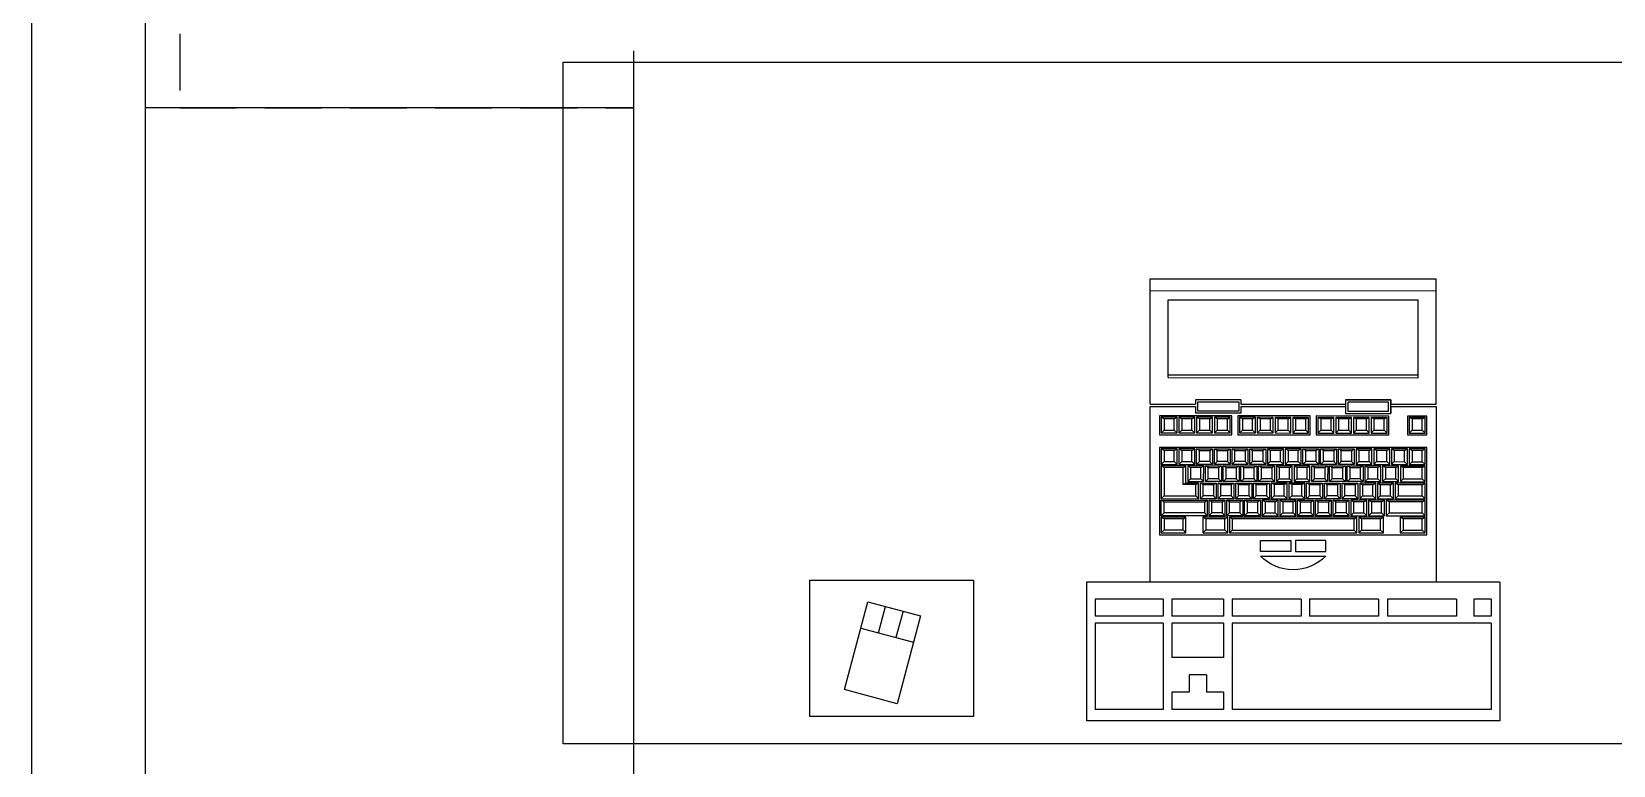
# Model space of a CAD drawing. Extents: x 126968 to 132038, y -1805 to 3860.
# Drawn here: x 131505 to 131679.1, y -272.3 to -191.6 of the extents above; entities that cross this region are included whole.
import ezdxf

# ---------------------------------------------------------------- set-up
doc = ezdxf.new("R2010")
doc.units = 0
doc.header["$MEASUREMENT"] = 0
doc.linetypes.add('HIDDEN', pattern=[0.375, 0.25, -0.125])
doc.layers.get('0').update_dxf_attribs({"linetype": 'CONTINUOUS'})
doc.layers.add('PENA02', color=2, linetype='CONTINUOUS')
doc.layers.add('PENA06', color=6, linetype='CONTINUOUS')
doc.layers.add('PROJEÇÃO', color=1, linetype='HIDDEN', transparency=0.51)

msp = doc.modelspace()

# ---------------------------------------------------------------- linework, layer by layer
for p, q in [((131628.092, -232.587, -43.121), (131628.098, -218.788, -43.121)), ((131628.098, -218.788, -43.121), (131659.598, -218.801, -43.121)), ((131659.592, -232.6, -43.121), (131659.598, -218.801, -43.121)), ((131628.097, -220.087, -43.121), (131659.597, -220.1, -43.121)), ((131630.093, -229.664, -43.121), (131630.097, -221.088, -43.121)), ((131630.097, -221.088, -43.121), (131657.597, -221.099, -43.121)), ((131657.593, -229.676, -43.121), (131657.597, -221.099, -43.121)), ((131630.093, -229.34, -43.121), (131657.593, -229.351, -43.121)), ((131630.093, -229.664, -43.121), (131657.593, -229.676, -43.121)), ((131628.092, -232.587, -43.121), (131633.092, -232.589, -43.121)), ((131633.092, -232.839, -43.121), (131633.091, -233.589, -43.121)), ((131638.092, -232.091, -43.121), (131633.092, -232.089, -43.121)), ((131633.092, -232.089, -43.121), (131633.092, -232.589, -43.121)), ((131638.092, -232.841, -43.121), (131638.091, -233.591, -43.121)), ((131638.092, -232.091, -43.121), (131638.092, -232.591, -43.121)), ((131638.092, -232.591, -43.121), (131649.592, -232.596, -43.121)), ((131649.592, -232.846, -43.121), (131649.591, -233.596, -43.121)), ((131649.592, -232.096, -43.121), (131654.592, -232.098, -43.121)), ((131649.592, -232.096, -43.121), (131649.592, -232.596, -43.121)), ((131654.592, -232.848, -43.121), (131654.591, -233.598, -43.121)), ((131654.592, -232.098, -43.121), (131654.592, -232.598, -43.121)), ((131654.592, -232.598, -43.121), (131659.592, -232.6, -43.121)), ((131629.627, -234.201, -43.121), (131629.314, -234.028, -43.121)), ((131630.752, -234.202, -43.121), (131631.064, -234.028, -43.121)), ((131631.577, -234.202, -43.121), (131631.264, -234.028, -43.121)), ((131632.702, -234.203, -43.121), (131633.014, -234.029, -43.121)), ((131638.091, -233.591, -43.121), (131633.091, -233.589, -43.121)), ((131633.527, -234.203, -43.121), (131633.214, -234.029, -43.121)), ((131634.652, -234.204, -43.121), (131634.964, -234.03, -43.121)), ((131635.477, -234.204, -43.121), (131635.164, -234.03, -43.121)), ((131636.602, -234.204, -43.121), (131636.914, -234.031, -43.121)), ((131638.255, -234.205, -43.121), (131637.943, -234.031, -43.121)), ((131639.38, -234.206, -43.121), (131639.693, -234.032, -43.121)), ((131640.205, -234.206, -43.121), (131639.893, -234.032, -43.121)), ((131641.33, -234.206, -43.121), (131641.643, -234.033, -43.121)), ((131642.155, -234.207, -43.121), (131641.843, -234.033, -43.121)), ((131643.28, -234.207, -43.121), (131643.593, -234.034, -43.121)), ((131644.105, -234.208, -43.121), (131643.793, -234.034, -43.121)), ((131645.23, -234.208, -43.121), (131645.543, -234.035, -43.121)), ((131646.884, -234.209, -43.121), (131646.571, -234.035, -43.121)), ((131648.009, -234.209, -43.121), (131648.321, -234.036, -43.121)), ((131648.834, -234.21, -43.121), (131648.521, -234.036, -43.121)), ((131649.591, -233.596, -43.121), (131654.591, -233.598, -43.121)), ((131649.959, -234.21, -43.121), (131650.271, -234.037, -43.121)), ((131650.784, -234.21, -43.121), (131650.471, -234.037, -43.121)), ((131651.909, -234.211, -43.121), (131652.221, -234.037, -43.121)), ((131652.734, -234.211, -43.121), (131652.421, -234.037, -43.121)), ((131653.859, -234.212, -43.121), (131654.171, -234.038, -43.121)), ((131656.927, -234.213, -43.121), (131656.614, -234.039, -43.121)), ((131658.052, -234.214, -43.121), (131658.364, -234.04, -43.121)), ((131629.626, -235.432, -43.121), (131629.314, -235.751, -43.121)), ((131630.751, -235.433, -43.121), (131631.064, -235.752, -43.121)), ((131631.576, -235.433, -43.121), (131631.264, -235.752, -43.121)), ((131632.701, -235.434, -43.121), (131633.014, -235.753, -43.121)), ((131633.526, -235.434, -43.121), (131633.214, -235.753, -43.121)), ((131634.651, -235.435, -43.121), (131634.964, -235.753, -43.121)), ((131635.476, -235.435, -43.121), (131635.164, -235.753, -43.121)), ((131636.601, -235.435, -43.121), (131636.914, -235.754, -43.121)), ((131638.255, -235.436, -43.121), (131637.942, -235.755, -43.121)), ((131639.38, -235.437, -43.121), (131639.692, -235.755, -43.121)), ((131640.205, -235.437, -43.121), (131639.892, -235.756, -43.121)), ((131641.33, -235.437, -43.121), (131641.642, -235.756, -43.121)), ((131642.155, -235.438, -43.121), (131641.842, -235.756, -43.121)), ((131643.28, -235.438, -43.121), (131643.592, -235.757, -43.121)), ((131644.105, -235.439, -43.121), (131643.792, -235.757, -43.121)), ((131645.23, -235.439, -43.121), (131645.542, -235.758, -43.121)), ((131646.883, -235.44, -43.121), (131646.571, -235.758, -43.121)), ((131648.008, -235.44, -43.121), (131648.321, -235.759, -43.121)), ((131648.833, -235.441, -43.121), (131648.521, -235.759, -43.121)), ((131649.958, -235.441, -43.121), (131650.271, -235.76, -43.121)), ((131650.783, -235.441, -43.121), (131650.471, -235.76, -43.121)), ((131651.908, -235.442, -43.121), (131652.221, -235.761, -43.121)), ((131652.733, -235.442, -43.121), (131652.421, -235.761, -43.121)), ((131653.858, -235.443, -43.121), (131654.171, -235.762, -43.121)), ((131656.926, -235.444, -43.121), (131656.614, -235.763, -43.121)), ((131658.051, -235.445, -43.121), (131658.364, -235.763, -43.121)), ((131629.625, -237.67, -43.121), (131629.313, -237.496, -43.121)), ((131630.75, -237.67, -43.121), (131631.063, -237.497, -43.121)), ((131631.575, -237.67, -43.121), (131631.263, -237.497, -43.121)), ((131632.7, -237.671, -43.121), (131633.013, -237.497, -43.121)), ((131633.525, -237.671, -43.121), (131633.213, -237.497, -43.121)), ((131634.65, -237.672, -43.121), (131634.963, -237.498, -43.121)), ((131635.475, -237.672, -43.121), (131635.163, -237.498, -43.121)), ((131636.6, -237.673, -43.121), (131636.913, -237.499, -43.121)), ((131637.425, -237.673, -43.121), (131637.113, -237.499, -43.121)), ((131638.55, -237.673, -43.121), (131638.863, -237.5, -43.121)), ((131639.375, -237.674, -43.121), (131639.063, -237.5, -43.121)), ((131640.5, -237.674, -43.121), (131640.813, -237.501, -43.121)), ((131641.325, -237.675, -43.121), (131641.013, -237.501, -43.121)), ((131642.45, -237.675, -43.121), (131642.763, -237.502, -43.121)), ((131643.275, -237.675, -43.121), (131642.963, -237.502, -43.121)), ((131644.4, -237.676, -43.121), (131644.713, -237.502, -43.121)), ((131645.225, -237.676, -43.121), (131644.913, -237.502, -43.121)), ((131646.35, -237.677, -43.121), (131646.663, -237.503, -43.121)), ((131647.175, -237.677, -43.121), (131646.863, -237.503, -43.121)), ((131648.3, -237.678, -43.121), (131648.613, -237.504, -43.121)), ((131649.125, -237.678, -43.121), (131648.813, -237.504, -43.121)), ((131650.25, -237.678, -43.121), (131650.563, -237.505, -43.121)), ((131651.075, -237.679, -43.121), (131650.763, -237.505, -43.121)), ((131652.2, -237.679, -43.121), (131652.513, -237.506, -43.121)), ((131653.025, -237.68, -43.121), (131652.713, -237.506, -43.121)), ((131654.15, -237.68, -43.121), (131654.463, -237.507, -43.121)), ((131654.975, -237.68, -43.121), (131654.663, -237.507, -43.121)), ((131656.1, -237.681, -43.121), (131656.413, -237.507, -43.121)), ((131656.925, -237.681, -43.121), (131656.613, -237.507, -43.121)), ((131658.05, -237.682, -43.121), (131658.363, -237.508, -43.121)), ((131629.625, -238.901, -43.121), (131629.312, -239.219, -43.121)), ((131629.624, -239.551, -43.121), (131629.312, -239.378, -43.121)), ((131630.75, -238.901, -43.121), (131631.062, -239.22, -43.121)), ((131631.575, -238.901, -43.121), (131631.262, -239.22, -43.121)), ((131631.724, -239.552, -43.121), (131632.037, -239.379, -43.121)), ((131632.549, -239.553, -43.121), (131632.237, -239.379, -43.121)), ((131632.7, -238.902, -43.121), (131633.012, -239.221, -43.121)), ((131633.525, -238.902, -43.121), (131633.212, -239.221, -43.121)), ((131633.674, -239.553, -43.121), (131633.987, -239.38, -43.121)), ((131634.499, -239.554, -43.121), (131634.187, -239.38, -43.121)), ((131634.65, -238.903, -43.121), (131634.962, -239.222, -43.121)), ((131635.475, -238.903, -43.121), (131635.162, -239.222, -43.121)), ((131635.624, -239.554, -43.121), (131635.937, -239.381, -43.121)), ((131636.449, -239.554, -43.121), (131636.137, -239.381, -43.121)), ((131636.6, -238.904, -43.121), (131636.912, -239.222, -43.121)), ((131637.425, -238.904, -43.121), (131637.112, -239.223, -43.121)), ((131637.574, -239.555, -43.121), (131637.887, -239.381, -43.121)), ((131638.399, -239.555, -43.121), (131638.087, -239.381, -43.121)), ((131638.55, -238.904, -43.121), (131638.862, -239.223, -43.121)), ((131639.375, -238.905, -43.121), (131639.062, -239.223, -43.121)), ((131639.524, -239.556, -43.121), (131639.837, -239.382, -43.121)), ((131640.349, -239.556, -43.121), (131640.037, -239.382, -43.121)), ((131640.5, -238.905, -43.121), (131640.812, -239.224, -43.121)), ((131641.325, -238.906, -43.121), (131641.012, -239.224, -43.121)), ((131641.474, -239.557, -43.121), (131641.787, -239.383, -43.121)), ((131642.299, -239.557, -43.121), (131641.987, -239.383, -43.121)), ((131642.45, -238.906, -43.121), (131642.762, -239.225, -43.121)), ((131643.275, -238.906, -43.121), (131642.962, -239.225, -43.121)), ((131643.424, -239.557, -43.121), (131643.737, -239.384, -43.121)), ((131644.249, -239.558, -43.121), (131643.937, -239.384, -43.121)), ((131644.4, -238.907, -43.121), (131644.712, -239.226, -43.121)), ((131645.225, -238.907, -43.121), (131644.912, -239.226, -43.121)), ((131645.374, -239.558, -43.121), (131645.687, -239.385, -43.121)), ((131646.199, -239.559, -43.121), (131645.887, -239.385, -43.121)), ((131646.35, -238.908, -43.121), (131646.662, -239.227, -43.121)), ((131647.175, -238.908, -43.121), (131646.862, -239.227, -43.121)), ((131647.324, -239.559, -43.121), (131647.637, -239.386, -43.121)), ((131648.149, -239.559, -43.121), (131647.837, -239.386, -43.121)), ((131648.3, -238.909, -43.121), (131648.612, -239.227, -43.121)), ((131649.125, -238.909, -43.121), (131648.812, -239.228, -43.121)), ((131649.274, -239.56, -43.121), (131649.587, -239.386, -43.121)), ((131650.099, -239.56, -43.121), (131649.787, -239.386, -43.121)), ((131650.25, -238.909, -43.121), (131650.562, -239.228, -43.121)), ((131651.075, -238.91, -43.121), (131650.762, -239.228, -43.121)), ((131651.224, -239.561, -43.121), (131651.537, -239.387, -43.121)), ((131652.049, -239.561, -43.121), (131651.737, -239.387, -43.121)), ((131652.2, -238.91, -43.121), (131652.512, -239.229, -43.121)), ((131653.025, -238.911, -43.121), (131652.712, -239.229, -43.121)), ((131653.174, -239.562, -43.121), (131653.487, -239.388, -43.121)), ((131653.999, -239.562, -43.121), (131653.687, -239.388, -43.121)), ((131654.15, -238.911, -43.121), (131654.462, -239.23, -43.121)), ((131654.975, -238.911, -43.121), (131654.662, -239.23, -43.121)), ((131655.124, -239.562, -43.121), (131655.437, -239.389, -43.121)), ((131655.949, -239.563, -43.121), (131655.637, -239.389, -43.121)), ((131656.1, -238.912, -43.121), (131656.412, -239.231, -43.121)), ((131656.925, -238.912, -43.121), (131656.612, -239.231, -43.121)), ((131658.049, -239.564, -43.121), (131658.362, -239.39, -43.121)), ((131658.05, -238.913, -43.121), (131658.362, -239.232, -43.121)), ((131632.036, -241.261, -43.121), (131631.724, -241.434, -43.121)), ((131632.549, -240.784, -43.121), (131632.236, -241.102, -43.121)), ((131633.109, -241.435, -43.121), (131633.422, -241.261, -43.121)), ((131633.934, -241.435, -43.121), (131633.622, -241.261, -43.121)), ((131633.674, -240.784, -43.121), (131633.986, -241.103, -43.121)), ((131634.499, -240.785, -43.121), (131634.186, -241.103, -43.121)), ((131635.059, -241.436, -43.121), (131635.372, -241.262, -43.121)), ((131635.884, -241.436, -43.121), (131635.572, -241.262, -43.121)), ((131635.624, -240.785, -43.121), (131635.936, -241.104, -43.121)), ((131636.449, -240.785, -43.121), (131636.136, -241.104, -43.121)), ((131637.009, -241.437, -43.121), (131637.322, -241.263, -43.121)), ((131637.834, -241.437, -43.121), (131637.522, -241.263, -43.121)), ((131637.574, -240.786, -43.121), (131637.886, -241.105, -43.121)), ((131638.399, -240.786, -43.121), (131638.086, -241.105, -43.121)), ((131638.959, -241.437, -43.121), (131639.272, -241.264, -43.121)), ((131639.784, -241.438, -43.121), (131639.472, -241.264, -43.121)), ((131639.524, -240.787, -43.121), (131639.836, -241.106, -43.121)), ((131640.349, -240.787, -43.121), (131640.036, -241.106, -43.121)), ((131640.909, -241.438, -43.121), (131641.222, -241.265, -43.121)), ((131641.734, -241.439, -43.121), (131641.422, -241.265, -43.121)), ((131641.474, -240.788, -43.121), (131641.786, -241.106, -43.121)), ((131642.299, -240.788, -43.121), (131641.986, -241.107, -43.121)), ((131642.859, -241.439, -43.121), (131643.172, -241.266, -43.121)), ((131643.684, -241.439, -43.121), (131643.372, -241.266, -43.121)), ((131643.424, -240.788, -43.121), (131643.736, -241.107, -43.121)), ((131644.249, -240.789, -43.121), (131643.936, -241.107, -43.121)), ((131644.809, -241.44, -43.121), (131645.122, -241.266, -43.121)), ((131645.634, -241.44, -43.121), (131645.322, -241.266, -43.121)), ((131645.374, -240.789, -43.121), (131645.686, -241.108, -43.121)), ((131646.199, -240.79, -43.121), (131645.886, -241.108, -43.121)), ((131646.759, -241.441, -43.121), (131647.072, -241.267, -43.121)), ((131647.584, -241.441, -43.121), (131647.272, -241.267, -43.121)), ((131647.324, -240.79, -43.121), (131647.636, -241.109, -43.121)), ((131648.149, -240.79, -43.121), (131647.836, -241.109, -43.121)), ((131648.709, -241.442, -43.121), (131649.022, -241.268, -43.121)), ((131649.534, -241.442, -43.121), (131649.222, -241.268, -43.121)), ((131649.274, -240.791, -43.121), (131649.586, -241.11, -43.121)), ((131650.099, -240.791, -43.121), (131649.786, -241.11, -43.121)), ((131650.659, -241.442, -43.121), (131650.972, -241.269, -43.121)), ((131651.484, -241.443, -43.121), (131651.172, -241.269, -43.121)), ((131651.224, -240.792, -43.121), (131651.536, -241.111, -43.121)), ((131652.049, -240.792, -43.121), (131651.736, -241.111, -43.121)), ((131652.609, -241.443, -43.121), (131652.922, -241.27, -43.121)), ((131653.434, -241.444, -43.121), (131653.122, -241.27, -43.121)), ((131653.174, -240.793, -43.121), (131653.486, -241.111, -43.121)), ((131653.999, -240.793, -43.121), (131653.686, -241.112, -43.121)), ((131654.559, -241.444, -43.121), (131654.872, -241.271, -43.121)), ((131655.384, -241.444, -43.121), (131655.072, -241.271, -43.121)), ((131655.124, -240.793, -43.121), (131655.436, -241.112, -43.121)), ((131655.949, -240.794, -43.121), (131655.636, -241.112, -43.121)), ((131658.049, -240.795, -43.121), (131658.361, -241.114, -43.121)), ((131658.049, -241.446, -43.121), (131658.361, -241.272, -43.121)), ((131629.623, -242.664, -43.121), (131629.31, -242.983, -43.121)), ((131629.623, -243.315, -43.121), (131629.31, -243.142, -43.121)), ((131633.109, -242.666, -43.121), (131633.421, -242.985, -43.121)), ((131633.934, -242.666, -43.121), (131633.621, -242.985, -43.121)), ((131634.072, -243.317, -43.121), (131634.384, -243.144, -43.121)), ((131634.897, -243.318, -43.121), (131634.584, -243.144, -43.121)), ((131635.059, -242.667, -43.121), (131635.371, -242.986, -43.121)), ((131635.884, -242.667, -43.121), (131635.571, -242.986, -43.121)), ((131636.022, -243.318, -43.121), (131636.334, -243.145, -43.121)), ((131636.847, -243.318, -43.121), (131636.534, -243.145, -43.121)), ((131637.009, -242.668, -43.121), (131637.321, -242.986, -43.121)), ((131637.834, -242.668, -43.121), (131637.521, -242.987, -43.121)), ((131637.972, -243.319, -43.121), (131638.284, -243.145, -43.121)), ((131638.797, -243.319, -43.121), (131638.484, -243.145, -43.121)), ((131638.959, -242.668, -43.121), (131639.271, -242.987, -43.121)), ((131639.784, -242.669, -43.121), (131639.471, -242.987, -43.121)), ((131639.922, -243.32, -43.121), (131640.234, -243.146, -43.121)), ((131640.747, -243.32, -43.121), (131640.434, -243.146, -43.121)), ((131640.909, -242.669, -43.121), (131641.221, -242.988, -43.121)), ((131641.734, -242.67, -43.121), (131641.421, -242.988, -43.121)), ((131641.872, -243.321, -43.121), (131642.184, -243.147, -43.121)), ((131642.697, -243.321, -43.121), (131642.384, -243.147, -43.121)), ((131642.859, -242.67, -43.121), (131643.171, -242.989, -43.121)), ((131643.684, -242.67, -43.121), (131643.371, -242.989, -43.121)), ((131643.822, -243.321, -43.121), (131644.134, -243.148, -43.121)), ((131644.647, -243.322, -43.121), (131644.334, -243.148, -43.121)), ((131644.809, -242.671, -43.121), (131645.121, -242.99, -43.121)), ((131645.634, -242.671, -43.121), (131645.321, -242.99, -43.121)), ((131645.772, -243.322, -43.121), (131646.084, -243.149, -43.121)), ((131646.597, -243.323, -43.121), (131646.284, -243.149, -43.121)), ((131646.759, -242.672, -43.121), (131647.071, -242.991, -43.121)), ((131647.584, -242.672, -43.121), (131647.271, -242.991, -43.121)), ((131647.722, -243.323, -43.121), (131648.034, -243.15, -43.121)), ((131648.547, -243.323, -43.121), (131648.234, -243.15, -43.121)), ((131648.709, -242.673, -43.121), (131649.021, -242.991, -43.121)), ((131649.534, -242.673, -43.121), (131649.221, -242.992, -43.121)), ((131649.672, -243.324, -43.121), (131649.984, -243.15, -43.121)), ((131650.497, -243.324, -43.121), (131650.184, -243.151, -43.121)), ((131650.659, -242.673, -43.121), (131650.971, -242.992, -43.121)), ((131651.484, -242.674, -43.121), (131651.171, -242.992, -43.121)), ((131651.622, -243.325, -43.121), (131651.934, -243.151, -43.121)), ((131652.447, -243.325, -43.121), (131652.134, -243.151, -43.121)), ((131652.609, -242.674, -43.121), (131652.921, -242.993, -43.121)), ((131653.434, -242.675, -43.121), (131653.121, -242.993, -43.121)), ((131653.572, -243.326, -43.121), (131653.884, -243.152, -43.121)), ((131654.397, -243.326, -43.121), (131654.084, -243.152, -43.121)), ((131654.559, -242.675, -43.121), (131654.871, -242.994, -43.121)), ((131655.384, -242.675, -43.121), (131655.071, -242.994, -43.121)), ((131658.048, -242.677, -43.121), (131658.36, -242.995, -43.121)), ((131658.048, -243.328, -43.121), (131658.36, -243.154, -43.121)), ((131629.622, -244.546, -43.121), (131629.31, -244.865, -43.121)), ((131629.622, -245.197, -43.121), (131629.31, -245.023, -43.121)), ((131631.722, -245.198, -43.121), (131632.035, -245.025, -43.121)), ((131634.217, -245.199, -43.121), (131633.904, -245.025, -43.121)), ((131634.071, -244.548, -43.121), (131634.384, -244.867, -43.121)), ((131634.896, -244.549, -43.121), (131634.584, -244.867, -43.121)), ((131636.021, -244.549, -43.121), (131636.334, -244.868, -43.121)), ((131636.317, -245.2, -43.121), (131636.629, -245.027, -43.121)), ((131636.846, -244.549, -43.121), (131636.534, -244.868, -43.121)), ((131637.142, -245.2, -43.121), (131636.829, -245.027, -43.121)), ((131637.971, -244.55, -43.121), (131638.284, -244.869, -43.121)), ((131638.796, -244.55, -43.121), (131638.484, -244.869, -43.121)), ((131639.921, -244.551, -43.121), (131640.234, -244.87, -43.121)), ((131640.746, -244.551, -43.121), (131640.434, -244.87, -43.121)), ((131641.871, -244.552, -43.121), (131642.184, -244.87, -43.121)), ((131642.696, -244.552, -43.121), (131642.384, -244.871, -43.121)), ((131643.821, -244.552, -43.121), (131644.134, -244.871, -43.121)), ((131644.646, -244.553, -43.121), (131644.334, -244.871, -43.121)), ((131645.771, -244.553, -43.121), (131646.084, -244.872, -43.121)), ((131646.596, -244.554, -43.121), (131646.284, -244.872, -43.121)), ((131647.721, -244.554, -43.121), (131648.034, -244.873, -43.121)), ((131648.546, -244.554, -43.121), (131648.234, -244.873, -43.121)), ((131649.671, -244.555, -43.121), (131649.984, -244.874, -43.121)), ((131650.496, -244.555, -43.121), (131650.184, -244.874, -43.121)), ((131650.541, -245.206, -43.121), (131650.853, -245.033, -43.121)), ((131651.366, -245.207, -43.121), (131651.053, -245.033, -43.121)), ((131651.621, -244.556, -43.121), (131651.934, -244.875, -43.121)), ((131652.446, -244.556, -43.121), (131652.134, -244.875, -43.121)), ((131653.466, -245.207, -43.121), (131653.778, -245.034, -43.121)), ((131653.571, -244.557, -43.121), (131653.884, -244.876, -43.121)), ((131654.396, -244.557, -43.121), (131654.084, -244.876, -43.121)), ((131655.947, -245.209, -43.121), (131655.635, -245.035, -43.121)), ((131658.047, -244.559, -43.121), (131658.36, -244.877, -43.121)), ((131658.047, -245.209, -43.121), (131658.36, -245.036, -43.121)), ((131629.621, -246.428, -43.121), (131629.309, -246.747, -43.121)), ((131631.721, -246.429, -43.121), (131632.034, -246.748, -43.121)), ((131634.216, -246.43, -43.121), (131633.904, -246.749, -43.121)), ((131636.316, -246.431, -43.121), (131636.629, -246.75, -43.121)), ((131637.141, -246.432, -43.121), (131636.829, -246.75, -43.121)), ((131650.54, -246.437, -43.121), (131650.852, -246.756, -43.121)), ((131651.365, -246.438, -43.121), (131651.052, -246.756, -43.121)), ((131653.465, -246.439, -43.121), (131653.777, -246.757, -43.121)), ((131655.946, -246.44, -43.121), (131655.634, -246.758, -43.121)), ((131658.046, -246.44, -43.121), (131658.359, -246.759, -43.121)), ((131590.632, -266.94, -43.121), (131590.632, -251.94, -43.121)), ((131590.632, -251.94, -43.121), (131608.632, -251.94, -43.121)), ((131608.632, -251.94, -43.121), (131608.632, -266.94, -43.121)), ((131621.083, -252.181, -43.121), (131621.083, -267.431, -43.121)), ((131666.583, -252.181, -43.121), (131621.083, -252.181, -43.121)), ((131666.583, -252.181, -43.121), (131666.583, -267.431, -43.121)), ((131622.033, -254.031, -43.121), (131622.033, -255.931, -43.121)), ((131629.533, -254.031, -43.121), (131622.033, -254.031, -43.121)), ((131629.533, -254.031, -43.121), (131629.533, -255.931, -43.121)), ((131630.483, -254.031, -43.121), (131630.483, -255.931, -43.121)), ((131636.183, -254.031, -43.121), (131630.483, -254.031, -43.121)), ((131636.183, -254.031, -43.121), (131636.183, -255.931, -43.121)), ((131637.133, -254.031, -43.121), (131637.133, -255.931, -43.121)), ((131644.733, -254.031, -43.121), (131637.133, -254.031, -43.121)), ((131644.733, -254.031, -43.121), (131644.733, -255.931, -43.121)), ((131645.633, -254.031, -43.121), (131645.633, -255.931, -43.121)), ((131653.233, -254.031, -43.121), (131645.633, -254.031, -43.121)), ((131653.233, -254.031, -43.121), (131653.233, -255.931, -43.121)), ((131654.233, -254.031, -43.121), (131654.233, -255.931, -43.121)), ((131661.833, -254.031, -43.121), (131654.233, -254.031, -43.121)), ((131661.833, -254.031, -43.121), (131661.833, -255.931, -43.121)), ((131663.733, -254.031, -43.121), (131663.733, -255.931, -43.121)), ((131665.633, -254.031, -43.121), (131663.733, -254.031, -43.121)), ((131665.633, -254.031, -43.121), (131665.633, -255.931, -43.121)), ((131594.44, -263.993, -43.121), (131597.028, -254.334, -43.121)), ((131597.028, -254.334, -43.121), (131602.823, -255.886, -43.121)), ((131598.183, -257.749, -43.121), (131598.96, -254.851, -43.121)), ((131600.892, -255.369, -43.121), (131600.115, -258.267, -43.121)), ((131602.823, -255.886, -43.121), (131600.235, -265.546, -43.121)), ((131629.533, -255.931, -43.121), (131622.033, -255.931, -43.121)), ((131636.183, -255.931, -43.121), (131630.483, -255.931, -43.121)), ((131644.733, -255.931, -43.121), (131637.133, -255.931, -43.121)), ((131653.233, -255.931, -43.121), (131645.633, -255.931, -43.121)), ((131661.833, -255.931, -43.121), (131654.233, -255.931, -43.121)), ((131665.633, -255.931, -43.121), (131663.733, -255.931, -43.121)), ((131596.251, -257.231, -43.121), (131602.047, -258.784, -43.121)), ((131629.533, -256.681, -43.121), (131622.033, -256.681, -43.121)), ((131622.033, -256.681, -43.121), (131622.033, -266.181, -43.121)), ((131629.533, -256.681, -43.121), (131629.533, -266.181, -43.121)), ((131630.483, -256.681, -43.121), (131630.483, -260.481, -43.121)), ((131636.183, -256.681, -43.121), (131630.483, -256.681, -43.121)), ((131636.183, -256.681, -43.121), (131636.183, -260.481, -43.121)), ((131665.633, -256.681, -43.121), (131637.133, -256.681, -43.121)), ((131637.133, -256.681, -43.121), (131637.133, -266.181, -43.121)), ((131665.633, -256.681, -43.121), (131665.633, -266.181, -43.121)), ((131636.183, -260.481, -43.121), (131630.483, -260.481, -43.121)), ((131634.283, -262.381, -43.121), (131632.383, -262.381, -43.121)), ((131632.383, -262.381, -43.121), (131632.383, -264.281, -43.121)), ((131634.283, -262.381, -43.121), (131634.283, -264.281, -43.121)), ((131600.235, -265.546, -43.121), (131594.44, -263.993, -43.121)), ((131630.483, -264.281, -43.121), (131630.483, -266.181, -43.121)), ((131632.383, -264.281, -43.121), (131630.483, -264.281, -43.121)), ((131636.183, -264.281, -43.121), (131634.283, -264.281, -43.121)), ((131636.183, -264.281, -43.121), (131636.183, -266.181, -43.121)), ((131629.533, -266.181, -43.121), (131622.033, -266.181, -43.121)), ((131636.183, -266.181, -43.121), (131630.483, -266.181, -43.121)), ((131665.633, -266.181, -43.121), (131637.133, -266.181, -43.121)), ((131608.632, -266.94, -43.121), (131590.632, -266.94, -43.121)), ((131666.583, -267.431, -43.121), (131621.083, -267.431, -43.121))]:
    msp.add_line(p, q)
at = {"elevation": -43.121}
for points in [[(131654.592, -232.848), (131659.592, -232.85), (131659.583, -252.187), (131628.083, -252.174), (131628.092, -232.837), (131633.092, -232.839)], [(131638.092, -232.841), (131649.592, -232.846)]]:
    msp.add_lwpolyline(points, dxfattribs=at)
for points in [[(131633.342, -232.339), (131637.842, -232.341), (131637.841, -233.341), (131633.341, -233.339)], [(131654.592, -232.098), (131649.592, -232.096), (131649.591, -233.596), (131654.591, -233.598)], [(131654.342, -232.348), (131649.842, -232.346), (131649.841, -233.346), (131654.341, -233.348)], [(131637.097, -233.881), (131629.131, -233.878), (131629.131, -235.959), (131637.096, -235.962)], [(131629.314, -235.751), (131631.064, -235.752), (131631.064, -234.028), (131629.314, -234.028)], [(131630.752, -234.202), (131629.627, -234.201), (131629.626, -235.432), (131630.751, -235.433)], [(131631.264, -235.752), (131633.014, -235.753), (131633.014, -234.029), (131631.264, -234.028)], [(131632.702, -234.203), (131631.577, -234.202), (131631.576, -235.433), (131632.701, -235.434)], [(131633.214, -235.753), (131634.964, -235.753), (131634.964, -234.03), (131633.214, -234.029)], [(131634.652, -234.204), (131633.527, -234.203), (131633.526, -235.434), (131634.651, -235.435)], [(131635.164, -235.753), (131636.914, -235.754), (131636.914, -234.031), (131635.164, -234.03)], [(131636.602, -234.204), (131635.477, -234.204), (131635.476, -235.435), (131636.601, -235.435)], [(131645.726, -233.885), (131637.76, -233.882), (131637.759, -235.963), (131645.725, -235.966)], [(131637.942, -235.755), (131639.692, -235.755), (131639.693, -234.032), (131637.943, -234.031)], [(131639.38, -234.206), (131638.255, -234.205), (131638.255, -235.436), (131639.38, -235.437)], [(131639.892, -235.756), (131641.642, -235.756), (131641.643, -234.033), (131639.893, -234.032)], [(131641.33, -234.206), (131640.205, -234.206), (131640.205, -235.437), (131641.33, -235.437)], [(131641.842, -235.756), (131643.592, -235.757), (131643.593, -234.034), (131641.843, -234.033)], [(131643.28, -234.207), (131642.155, -234.207), (131642.155, -235.438), (131643.28, -235.438)], [(131643.792, -235.757), (131645.542, -235.758), (131645.543, -234.035), (131643.793, -234.034)], [(131645.23, -234.208), (131644.105, -234.208), (131644.105, -235.439), (131645.23, -235.439)], [(131654.354, -233.889), (131646.388, -233.885), (131646.388, -235.966), (131654.353, -235.97)], [(131646.571, -235.758), (131648.321, -235.759), (131648.321, -234.036), (131646.571, -234.035)], [(131648.009, -234.209), (131646.884, -234.209), (131646.883, -235.44), (131648.008, -235.44)], [(131648.521, -235.759), (131650.271, -235.76), (131650.271, -234.037), (131648.521, -234.036)], [(131649.959, -234.21), (131648.834, -234.21), (131648.833, -235.441), (131649.958, -235.441)], [(131650.471, -235.76), (131652.221, -235.761), (131652.221, -234.037), (131650.471, -234.037)], [(131651.909, -234.211), (131650.784, -234.21), (131650.783, -235.441), (131651.908, -235.442)], [(131652.421, -235.761), (131654.171, -235.762), (131654.171, -234.038), (131652.421, -234.037)], [(131653.859, -234.212), (131652.734, -234.211), (131652.733, -235.442), (131653.858, -235.443)], [(131658.551, -233.89), (131656.428, -233.89), (131656.427, -235.971), (131658.55, -235.972)], [(131656.614, -235.763), (131658.364, -235.763), (131658.364, -234.04), (131656.614, -234.039)], [(131658.052, -234.214), (131656.927, -234.213), (131656.926, -235.444), (131658.051, -235.445)], [(131658.55, -237.359), (131629.13, -237.346), (131629.126, -246.955), (131658.545, -246.968)], [(131629.312, -239.219), (131631.062, -239.22), (131631.063, -237.497), (131629.313, -237.496)], [(131630.75, -237.67), (131629.625, -237.67), (131629.625, -238.901), (131630.75, -238.901)], [(131631.262, -239.22), (131633.012, -239.221), (131633.013, -237.497), (131631.263, -237.497)], [(131632.7, -237.671), (131631.575, -237.67), (131631.575, -238.901), (131632.7, -238.902)], [(131634.962, -239.222), (131633.212, -239.221), (131633.213, -237.497), (131634.963, -237.498)], [(131633.525, -237.671), (131634.65, -237.672), (131634.65, -238.903), (131633.525, -238.902)], [(131636.912, -239.222), (131635.162, -239.222), (131635.163, -237.498), (131636.913, -237.499)], [(131635.475, -237.672), (131636.6, -237.673), (131636.6, -238.904), (131635.475, -238.903)], [(131638.862, -239.223), (131637.112, -239.223), (131637.113, -237.499), (131638.863, -237.5)], [(131637.425, -237.673), (131638.55, -237.673), (131638.55, -238.904), (131637.425, -238.904)], [(131640.812, -239.224), (131639.062, -239.223), (131639.063, -237.5), (131640.813, -237.501)], [(131639.375, -237.674), (131640.5, -237.674), (131640.5, -238.905), (131639.375, -238.905)], [(131641.012, -239.224), (131642.762, -239.225), (131642.763, -237.502), (131641.013, -237.501)], [(131642.45, -237.675), (131641.325, -237.675), (131641.325, -238.906), (131642.45, -238.906)], [(131642.962, -239.225), (131644.712, -239.226), (131644.713, -237.502), (131642.963, -237.502)], [(131644.4, -237.676), (131643.275, -237.675), (131643.275, -238.906), (131644.4, -238.907)], [(131646.662, -239.227), (131644.912, -239.226), (131644.913, -237.502), (131646.663, -237.503)], [(131645.225, -237.676), (131646.35, -237.677), (131646.35, -238.908), (131645.225, -238.907)], [(131648.612, -239.227), (131646.862, -239.227), (131646.863, -237.503), (131648.613, -237.504)], [(131647.175, -237.677), (131648.3, -237.678), (131648.3, -238.909), (131647.175, -238.908)], [(131650.562, -239.228), (131648.812, -239.228), (131648.813, -237.504), (131650.563, -237.505)], [(131649.125, -237.678), (131650.25, -237.678), (131650.25, -238.909), (131649.125, -238.909)], [(131650.762, -239.228), (131652.512, -239.229), (131652.513, -237.506), (131650.763, -237.505)], [(131652.2, -237.679), (131651.075, -237.679), (131651.075, -238.91), (131652.2, -238.91)], [(131652.712, -239.229), (131654.462, -239.23), (131654.463, -237.507), (131652.713, -237.506)], [(131654.15, -237.68), (131653.025, -237.68), (131653.025, -238.911), (131654.15, -238.911)], [(131654.662, -239.23), (131656.412, -239.231), (131656.413, -237.507), (131654.663, -237.507)], [(131656.1, -237.681), (131654.975, -237.68), (131654.975, -238.911), (131656.1, -238.912)], [(131656.612, -239.231), (131658.362, -239.232), (131658.363, -237.508), (131656.613, -237.507)], [(131658.05, -237.682), (131656.925, -237.681), (131656.925, -238.912), (131658.05, -238.913)], [(131629.31, -242.983), (131633.421, -242.985), (131633.422, -241.261), (131632.036, -241.261), (131632.037, -239.379), (131629.312, -239.378)], [(131629.624, -239.551), (131629.623, -242.664), (131633.109, -242.666), (131633.109, -241.435), (131631.724, -241.434), (131631.724, -239.552)], [(131632.236, -241.102), (131633.986, -241.103), (131633.987, -239.38), (131632.237, -239.379)], [(131633.674, -239.553), (131632.549, -239.553), (131632.549, -240.784), (131633.674, -240.784)], [(131635.936, -241.104), (131634.186, -241.103), (131634.187, -239.38), (131635.937, -239.381)], [(131634.499, -239.554), (131635.624, -239.554), (131635.624, -240.785), (131634.499, -240.785)], [(131637.886, -241.105), (131636.136, -241.104), (131636.137, -239.381), (131637.887, -239.381)], [(131636.449, -239.554), (131637.574, -239.555), (131637.574, -240.786), (131636.449, -240.785)], [(131639.836, -241.106), (131638.086, -241.105), (131638.087, -239.381), (131639.837, -239.382)], [(131638.399, -239.555), (131639.524, -239.556), (131639.524, -240.787), (131638.399, -240.786)], [(131641.786, -241.106), (131640.036, -241.106), (131640.037, -239.382), (131641.787, -239.383)], [(131640.349, -239.556), (131641.474, -239.557), (131641.474, -240.788), (131640.349, -240.787)], [(131641.986, -241.107), (131643.736, -241.107), (131643.737, -239.384), (131641.987, -239.383)], [(131643.424, -239.557), (131642.299, -239.557), (131642.299, -240.788), (131643.424, -240.788)], [(131643.936, -241.107), (131645.686, -241.108), (131645.687, -239.385), (131643.937, -239.384)], [(131645.374, -239.558), (131644.249, -239.558), (131644.249, -240.789), (131645.374, -240.789)], [(131647.636, -241.109), (131645.886, -241.108), (131645.887, -239.385), (131647.637, -239.386)], [(131646.199, -239.559), (131647.324, -239.559), (131647.324, -240.79), (131646.199, -240.79)], [(131649.586, -241.11), (131647.836, -241.109), (131647.837, -239.386), (131649.587, -239.386)], [(131648.149, -239.559), (131649.274, -239.56), (131649.274, -240.791), (131648.149, -240.79)], [(131651.536, -241.111), (131649.786, -241.11), (131649.787, -239.386), (131651.537, -239.387)], [(131650.099, -239.56), (131651.224, -239.561), (131651.224, -240.792), (131650.099, -240.791)], [(131651.736, -241.111), (131653.486, -241.111), (131653.487, -239.388), (131651.737, -239.387)], [(131653.174, -239.562), (131652.049, -239.561), (131652.049, -240.792), (131653.174, -240.793)], [(131653.686, -241.112), (131655.436, -241.112), (131655.437, -239.389), (131653.687, -239.388)], [(131655.124, -239.562), (131653.999, -239.562), (131653.999, -240.793), (131655.124, -240.793)], [(131655.636, -241.112), (131658.361, -241.114), (131658.362, -239.39), (131655.637, -239.389)], [(131658.049, -239.564), (131655.949, -239.563), (131655.949, -240.794), (131658.049, -240.795)], [(131635.371, -242.986), (131633.621, -242.985), (131633.622, -241.261), (131635.372, -241.262)], [(131633.934, -241.435), (131635.059, -241.436), (131635.059, -242.667), (131633.934, -242.666)], [(131637.321, -242.986), (131635.571, -242.986), (131635.572, -241.262), (131637.322, -241.263)], [(131635.884, -241.436), (131637.009, -241.437), (131637.009, -242.668), (131635.884, -242.667)], [(131639.271, -242.987), (131637.521, -242.987), (131637.522, -241.263), (131639.272, -241.264)], [(131637.834, -241.437), (131638.959, -241.437), (131638.959, -242.668), (131637.834, -242.668)], [(131641.221, -242.988), (131639.471, -242.987), (131639.472, -241.264), (131641.222, -241.265)], [(131639.784, -241.438), (131640.909, -241.438), (131640.909, -242.669), (131639.784, -242.669)], [(131641.421, -242.988), (131643.171, -242.989), (131643.172, -241.266), (131641.422, -241.265)], [(131642.859, -241.439), (131641.734, -241.439), (131641.734, -242.67), (131642.859, -242.67)], [(131643.371, -242.989), (131645.121, -242.99), (131645.122, -241.266), (131643.372, -241.266)], [(131644.809, -241.44), (131643.684, -241.439), (131643.684, -242.67), (131644.809, -242.671)], [(131647.071, -242.991), (131645.321, -242.99), (131645.322, -241.266), (131647.072, -241.267)], [(131645.634, -241.44), (131646.759, -241.441), (131646.759, -242.672), (131645.634, -242.671)], [(131649.021, -242.991), (131647.271, -242.991), (131647.272, -241.267), (131649.022, -241.268)], [(131647.584, -241.441), (131648.709, -241.442), (131648.709, -242.673), (131647.584, -242.672)], [(131650.971, -242.992), (131649.221, -242.992), (131649.222, -241.268), (131650.972, -241.269)], [(131649.534, -241.442), (131650.659, -241.442), (131650.659, -242.673), (131649.534, -242.673)], [(131651.171, -242.992), (131652.921, -242.993), (131652.922, -241.27), (131651.172, -241.269)], [(131652.609, -241.443), (131651.484, -241.443), (131651.484, -242.674), (131652.609, -242.674)], [(131653.121, -242.993), (131654.871, -242.994), (131654.872, -241.271), (131653.122, -241.27)], [(131654.559, -241.444), (131653.434, -241.444), (131653.434, -242.675), (131654.559, -242.675)], [(131655.071, -242.994), (131658.36, -242.995), (131658.361, -241.272), (131655.072, -241.271)], [(131658.049, -241.446), (131655.384, -241.444), (131655.384, -242.675), (131658.048, -242.677)], [(131634.384, -244.867), (131629.31, -244.865), (131629.31, -243.142), (131634.384, -243.144)], [(131629.623, -243.315), (131634.072, -243.317), (131634.071, -244.548), (131629.622, -244.546)], [(131636.334, -244.868), (131634.584, -244.867), (131634.584, -243.144), (131636.334, -243.145)], [(131634.897, -243.318), (131636.022, -243.318), (131636.021, -244.549), (131634.896, -244.549)], [(131638.284, -244.869), (131636.534, -244.868), (131636.534, -243.145), (131638.284, -243.145)], [(131636.847, -243.318), (131637.972, -243.319), (131637.971, -244.55), (131636.846, -244.549)], [(131640.234, -244.87), (131638.484, -244.869), (131638.484, -243.145), (131640.234, -243.146)], [(131638.797, -243.319), (131639.922, -243.32), (131639.921, -244.551), (131638.796, -244.55)], [(131640.434, -244.87), (131642.184, -244.87), (131642.184, -243.147), (131640.434, -243.146)], [(131641.872, -243.321), (131640.747, -243.32), (131640.746, -244.551), (131641.871, -244.552)], [(131642.384, -244.871), (131644.134, -244.871), (131644.134, -243.148), (131642.384, -243.147)], [(131643.822, -243.321), (131642.697, -243.321), (131642.696, -244.552), (131643.821, -244.552)], [(131646.084, -244.872), (131644.334, -244.871), (131644.334, -243.148), (131646.084, -243.149)], [(131644.647, -243.322), (131645.772, -243.322), (131645.771, -244.553), (131644.646, -244.553)], [(131648.034, -244.873), (131646.284, -244.872), (131646.284, -243.149), (131648.034, -243.15)], [(131646.597, -243.323), (131647.722, -243.323), (131647.721, -244.554), (131646.596, -244.554)], [(131649.984, -244.874), (131648.234, -244.873), (131648.234, -243.15), (131649.984, -243.15)], [(131648.547, -243.323), (131649.672, -243.324), (131649.671, -244.555), (131648.546, -244.554)], [(131650.184, -244.874), (131651.934, -244.875), (131651.934, -243.151), (131650.184, -243.151)], [(131651.622, -243.325), (131650.497, -243.324), (131650.496, -244.555), (131651.621, -244.556)], [(131652.134, -244.875), (131653.884, -244.876), (131653.884, -243.152), (131652.134, -243.151)], [(131653.572, -243.326), (131652.447, -243.325), (131652.446, -244.556), (131653.571, -244.557)], [(131654.084, -244.876), (131658.36, -244.877), (131658.36, -243.154), (131654.084, -243.152)], [(131658.048, -243.328), (131654.397, -243.326), (131654.396, -244.557), (131658.047, -244.559)], [(131629.309, -246.747), (131632.034, -246.748), (131632.035, -245.025), (131629.31, -245.023)], [(131631.722, -245.198), (131629.622, -245.197), (131629.621, -246.428), (131631.721, -246.429)], [(131633.904, -246.749), (131636.629, -246.75), (131636.629, -245.027), (131633.904, -245.025)], [(131636.317, -245.2), (131634.217, -245.199), (131634.216, -246.43), (131636.316, -246.431)], [(131636.829, -246.75), (131650.852, -246.756), (131650.853, -245.033), (131636.829, -245.027)], [(131650.541, -245.206), (131637.142, -245.2), (131637.141, -246.432), (131650.54, -246.437)], [(131651.052, -246.756), (131653.777, -246.757), (131653.778, -245.034), (131651.053, -245.033)], [(131653.466, -245.207), (131651.366, -245.207), (131651.365, -246.438), (131653.465, -246.439)], [(131655.634, -246.758), (131658.359, -246.759), (131658.36, -245.036), (131655.635, -245.035)], [(131658.047, -245.209), (131655.947, -245.209), (131655.946, -246.44), (131658.046, -246.44)], [(131640.236, -247.575), (131643.585, -247.577), (131643.585, -248.808), (131640.235, -248.806)], [(131647.435, -247.578), (131644.085, -247.577), (131644.085, -248.808), (131647.435, -248.809)]]:
    msp.add_lwpolyline(points, close=True, dxfattribs=at)
msp.add_lwpolyline([(131647.434, -249.309, -0.4167017), (131640.235, -249.306)], format="xyb", close=True, dxfattribs=at)
at = {"layer": 'PENA02', "linetype": 'Continuous', "elevation": -43.121}
msp.add_lwpolyline([(131563.47, -194.958), (131723.47, -194.958), (131723.47, -269.958), (131563.47, -269.958)], close=True, dxfattribs=at)
msp.add_lwpolyline([(131571.27, -294.958), (131571.27, -199.958), (131517.47, -199.958), (131517.47, -369.958), (131571.27, -369.958)], dxfattribs=at)
at = {"layer": 'PENA06'}
for p, q in [((131504.97, -49.958, -43.121), (131504.97, -384.958, -43.121)), ((131517.47, -64.958, -43.121), (131517.47, -369.958, -43.121))]:
    msp.add_line(p, q, dxfattribs=at)
at = {"layer": 'PROJEÇÃO', "ltscale": 25, "elevation": -43.121}
msp.add_lwpolyline([(131521.27, -199.958), (131571.27, -199.958), (131571.27, -144.958), (131521.27, -144.958)], close=True, dxfattribs=at)

doc.saveas('drawing.dxf')
